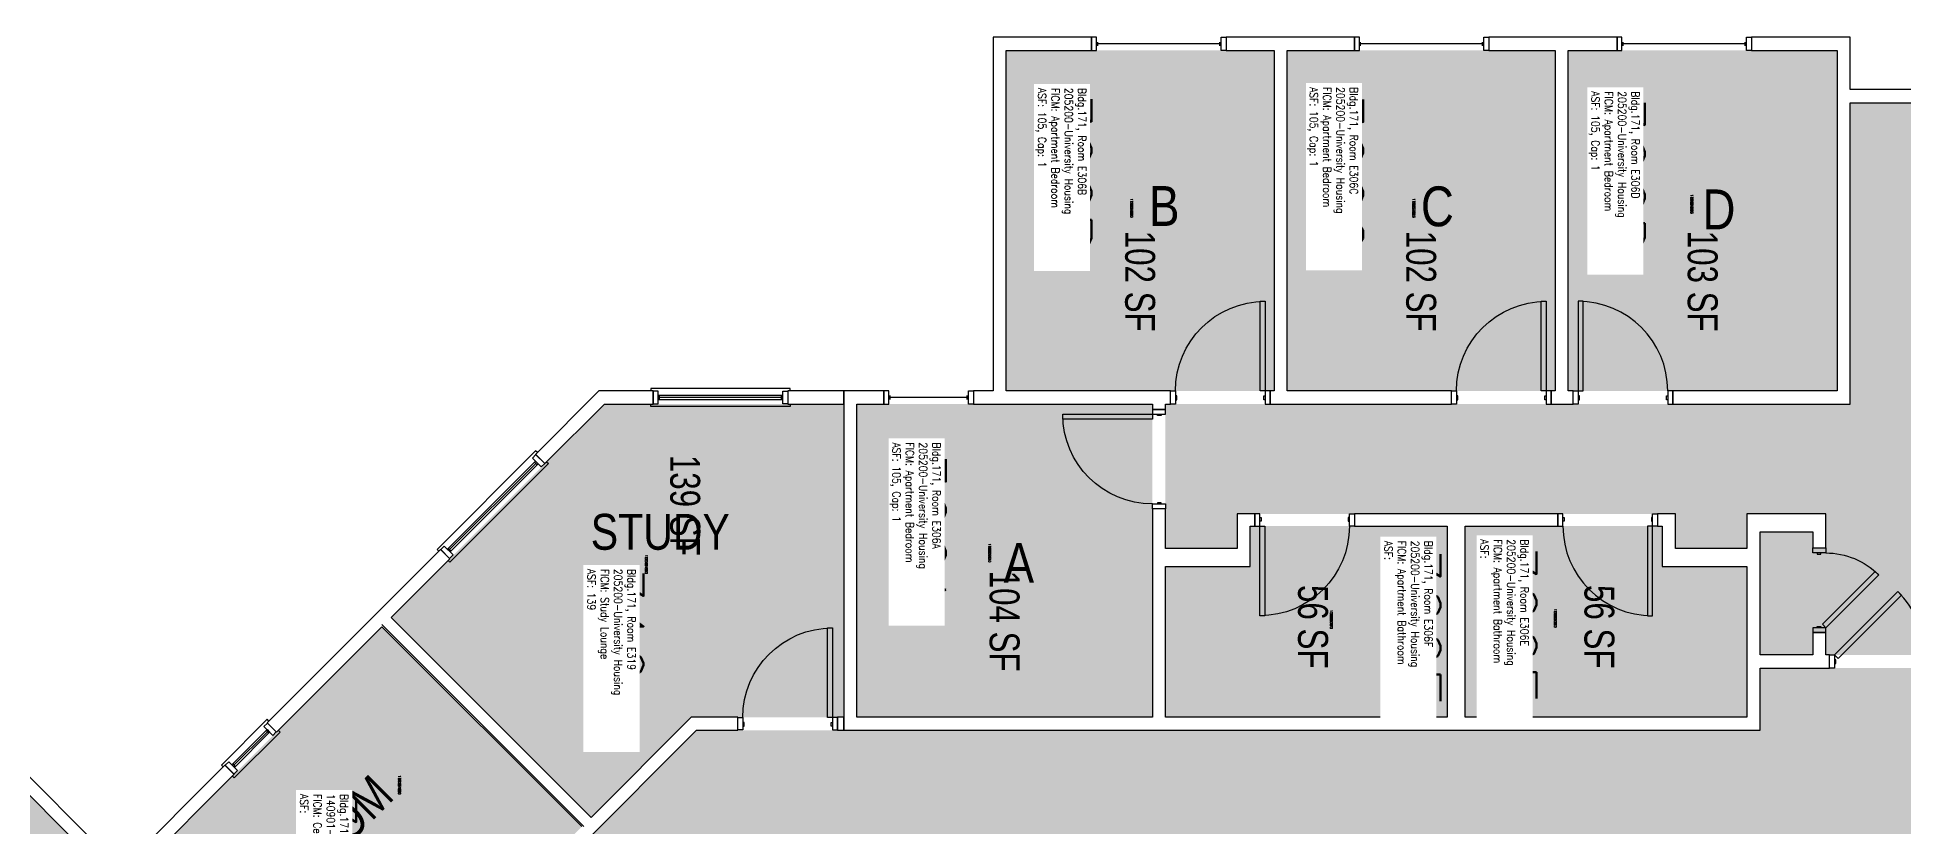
# Model space of a CAD drawing. Header units: inches. Extents: x 9163 to 12690, y -254 to 1288.
# Drawn here: x 10151 to 10901, y 971 to 1288 of the extents above; entities that cross this region are included whole.
import ezdxf
from ezdxf.enums import TextEntityAlignment as Align

# ---------------------------------------------------------------- set-up
doc = ezdxf.new("R2010")
doc.units = ezdxf.units.IN
doc.header["$LTSCALE"] = 48
doc.header["$MEASUREMENT"] = 0
for name, color, linetype in [('A-AREA-IDEN', 1, 'Continuous'), ('A-DOOR', 2, 'Continuous'), ('A-GLAZ', 1, 'Continuous'), ('A-IDEN-RNUM', 7, 'Continuous'), ('A-IDEN-SNUM', 4, 'Continuous'), ('A-IDEN-VNUM', 4, 'Continuous'), ('A-Wall', 5, 'Continuous'), ('AREA-TEXT', 3, 'Continuous'), ('Rooms-Category-Color', 7, 'Continuous'), ('Rooms-College-Color', 7, 'Continuous'), ('Rooms-Department-Color', 7, 'Continuous'), ('Rooms-Division-Color', 7, 'Continuous'), ('Rooms-Information', 7, 'Continuous')]:
    doc.layers.add(name, color=color, linetype=linetype)
doc.styles.add('AREA', font='arial.ttf', dxfattribs={"width": 0.75, "height": 12})
doc.styles.add('ROOMSNUMBER', font='txt.shx', dxfattribs={"height": 0.03})
doc.styles.add('ROOMVNUMBER', font='simplex.shx', dxfattribs={"width": 0.85})
doc.styles.get("Standard").update_dxf_attribs({"font": 'ARIALN.TTF'})

msp = doc.modelspace()

# ---------------------------------------------------------------- hatches: boundary and pattern name
h = msp.add_hatch()
h.set_pattern_fill('ANSI31', color=256, style=0)
h.set_pattern_definition([(45, (10416.10127, 1660.34839), (-0.088388348, 0.088388348), [])])
h.paths.add_polyline_path([(10747.57, 1076.4), (10806.31, 1076.4), (10806.31, 1067.19), (10747.57, 1067.19)], flags=9)
at = {"layer": 'Rooms-Category-Color', "true_color": 0x728ef3}
for points in [[(10648.21, 1282.26), (10540.58, 1282.26), (10540.58, 1145.51), (10648.22, 1145.52), (10648.22, 1281.81)], [(10653.46, 1282.26), (10761.08, 1282.26), (10761.1, 1145.52), (10653.46, 1145.51), (10653.47, 1281.81)], [(10766.33, 1282.26), (10874.33, 1282.26), (10874.33, 1145.51), (10766.33, 1145.51), (10766.35, 1281.81)], [(11015.08, 1144.63), (10930.94, 1144.63), (10930.94, 1039.51), (10869.81, 1039.51), (10869.81, 1048.46), (10864.56, 1048.46), (10864.56, 1039.51), (10843.37, 1039.51), (10843.37, 1088.88), (10864.56, 1088.88), (10864.56, 1082.46), (10869.81, 1082.46), (10869.81, 1096.13), (10838.12, 1096.13), (10838.12, 1082.26), (10809.37, 1082.26), (10809.37, 1096.13), (10633.33, 1096.13), (10633.33, 1082.26), (10604.58, 1082.26), (10604.58, 1140.26), (10879.58, 1140.26), (10879.58, 1261.26), (11015.08, 1261.26)], [(10293.55, 1054.57), (10379.23, 1140.26), (10475.33, 1140.26), (10475.33, 1014.51), (10414.1, 1014.51), (10373.86, 974.27)], [(10480.6, 1014.51), (10480.58, 1140.26), (10599.33, 1140.26), (10599.33, 1014.51)], [(10638.6, 1091.26), (10717.72, 1091.26), (10717.72, 1014.51), (10604.6, 1014.51), (10604.58, 1075.01), (10638.58, 1075.01)], [(10724.99, 1014.51), (10838.12, 1014.51), (10838.12, 1075.01), (10804.12, 1075.01), (10804.12, 1091.26), (10724.97, 1091.26)], [(10173.48, 957.92), (10113.99, 898.42), (10188.32, 824.08), (10145.1, 780.86), (10138.77, 787.19), (10135.06, 783.48), (10141.39, 777.15), (10126.4, 762.16), (10091.48, 797.07), (10106.47, 812.06), (10111.02, 807.52), (10114.73, 811.23), (10105.06, 820.9), (10082.64, 798.49), (10092.45, 788.68), (10072.13, 768.35), (10062.31, 778.16), (9937.84, 653.68), (9947.65, 643.87), (9927.32, 623.54), (9886.31, 664.56), (10080.76, 859.01), (9995.2, 944.57), (10091.02, 1040.38)]]:
    msp.add_hatch(color=171, dxfattribs=at).paths.add_polyline_path(points)
at = {"layer": 'Rooms-Category-Color', "true_color": 0xe3c5e1}
msp.add_hatch(color=254, dxfattribs=at).paths.add_polyline_path([(10188.9, 949.92), (10269.21, 869.62), (10370.15, 970.56), (10289.84, 1050.86)])
at = {"layer": 'Rooms-Category-Color', "true_color": 0xadadad}
msp.add_hatch(color=253, dxfattribs=at).paths.add_polyline_path([(9544.69, 22.24), (9691.06, 169.49), (9691.77, 170.2), (9676.92, 185.05), (9743.84, 251.97), (9761.52, 234.29), (9819.73, 292.51), (9802.05, 310.18), (10318.82, 826.95), (10336.49, 809.27), (10394.71, 867.48), (10377.03, 885.16), (10443.95, 952.08), (10554.07, 841.95), (10632.39, 920.61), (10981.46, 920.61), (10981.46, 930.68), (10998.08, 930.68), (10998.08, 926.93), (11029.88, 926.95), (11029.83, 999.18), (10981.46, 999.18), (10981.46, 1009.26), (10925.69, 1009.26), (10925.69, 1034.26), (10843.37, 1034.26), (10843.37, 1009.26), (10416.27, 1009.26), (10206, 798.98), (10188.32, 816.66), (10130.11, 758.45), (10147.79, 740.77), (9631.02, 224.01), (9613.34, 241.68), (9555.13, 183.47), (9572.81, 165.79), (9509.6, 102.58), (9524.89, 87.29), (9509.87, 72.27), (9502.31, 64.87), (9513.59, 53.35)])
at = {"layer": 'Rooms-College-Color', "true_color": 0xadadad}
for points in [[(10648.21, 1282.26), (10540.58, 1282.26), (10540.58, 1145.51), (10648.22, 1145.52), (10648.22, 1281.81)], [(10653.46, 1282.26), (10761.08, 1282.26), (10761.1, 1145.52), (10653.46, 1145.51), (10653.47, 1281.81)], [(10766.33, 1282.26), (10874.33, 1282.26), (10874.33, 1145.51), (10766.33, 1145.51), (10766.35, 1281.81)], [(11015.08, 1144.63), (10930.94, 1144.63), (10930.94, 1039.51), (10869.81, 1039.51), (10869.81, 1048.46), (10864.56, 1048.46), (10864.56, 1039.51), (10843.37, 1039.51), (10843.37, 1088.88), (10864.56, 1088.88), (10864.56, 1082.46), (10869.81, 1082.46), (10869.81, 1096.13), (10838.12, 1096.13), (10838.12, 1082.26), (10809.37, 1082.26), (10809.37, 1096.13), (10633.33, 1096.13), (10633.33, 1082.26), (10604.58, 1082.26), (10604.58, 1140.26), (10879.58, 1140.26), (10879.58, 1261.26), (11015.08, 1261.26)], [(10293.55, 1054.57), (10379.23, 1140.26), (10475.33, 1140.26), (10475.33, 1014.51), (10414.1, 1014.51), (10373.86, 974.27)], [(10480.6, 1014.51), (10480.58, 1140.26), (10599.33, 1140.26), (10599.33, 1014.51)], [(10638.6, 1091.26), (10717.72, 1091.26), (10717.72, 1014.51), (10604.6, 1014.51), (10604.58, 1075.01), (10638.58, 1075.01)], [(10724.99, 1014.51), (10838.12, 1014.51), (10838.12, 1075.01), (10804.12, 1075.01), (10804.12, 1091.26), (10724.97, 1091.26)], [(10188.9, 949.92), (10269.21, 869.62), (10370.15, 970.56), (10289.84, 1050.86)], [(10173.48, 957.92), (10113.99, 898.42), (10188.32, 824.08), (10145.1, 780.86), (10138.77, 787.19), (10135.06, 783.48), (10141.39, 777.15), (10126.4, 762.16), (10091.48, 797.07), (10106.47, 812.06), (10111.02, 807.52), (10114.73, 811.23), (10105.06, 820.9), (10082.64, 798.49), (10092.45, 788.68), (10072.13, 768.35), (10062.31, 778.16), (9937.84, 653.68), (9947.65, 643.87), (9927.32, 623.54), (9886.31, 664.56), (10080.76, 859.01), (9995.2, 944.57), (10091.02, 1040.38)], [(9544.69, 22.24), (9691.06, 169.49), (9691.77, 170.2), (9676.92, 185.05), (9743.84, 251.97), (9761.52, 234.29), (9819.73, 292.51), (9802.05, 310.18), (10318.82, 826.95), (10336.49, 809.27), (10394.71, 867.48), (10377.03, 885.16), (10443.95, 952.08), (10554.07, 841.95), (10632.39, 920.61), (10981.46, 920.61), (10981.46, 930.68), (10998.08, 930.68), (10998.08, 926.93), (11029.88, 926.95), (11029.83, 999.18), (10981.46, 999.18), (10981.46, 1009.26), (10925.69, 1009.26), (10925.69, 1034.26), (10843.37, 1034.26), (10843.37, 1009.26), (10416.27, 1009.26), (10206, 798.98), (10188.32, 816.66), (10130.11, 758.45), (10147.79, 740.77), (9631.02, 224.01), (9613.34, 241.68), (9555.13, 183.47), (9572.81, 165.79), (9509.6, 102.58), (9524.89, 87.29), (9509.87, 72.27), (9502.31, 64.87), (9513.59, 53.35)]]:
    msp.add_hatch(color=253, dxfattribs=at).paths.add_polyline_path(points)
at = {"layer": 'Rooms-Department-Color', "true_color": 0x604aed}
for points in [[(10648.21, 1282.26), (10540.58, 1282.26), (10540.58, 1145.51), (10648.22, 1145.52), (10648.22, 1281.81)], [(10653.46, 1282.26), (10761.08, 1282.26), (10761.1, 1145.52), (10653.46, 1145.51), (10653.47, 1281.81)], [(10766.33, 1282.26), (10874.33, 1282.26), (10874.33, 1145.51), (10766.33, 1145.51), (10766.35, 1281.81)], [(11015.08, 1144.63), (10930.94, 1144.63), (10930.94, 1039.51), (10869.81, 1039.51), (10869.81, 1048.46), (10864.56, 1048.46), (10864.56, 1039.51), (10843.37, 1039.51), (10843.37, 1088.88), (10864.56, 1088.88), (10864.56, 1082.46), (10869.81, 1082.46), (10869.81, 1096.13), (10838.12, 1096.13), (10838.12, 1082.26), (10809.37, 1082.26), (10809.37, 1096.13), (10633.33, 1096.13), (10633.33, 1082.26), (10604.58, 1082.26), (10604.58, 1140.26), (10879.58, 1140.26), (10879.58, 1261.26), (11015.08, 1261.26)], [(10293.55, 1054.57), (10379.23, 1140.26), (10475.33, 1140.26), (10475.33, 1014.51), (10414.1, 1014.51), (10373.86, 974.27)], [(10480.6, 1014.51), (10480.58, 1140.26), (10599.33, 1140.26), (10599.33, 1014.51)], [(10638.6, 1091.26), (10717.72, 1091.26), (10717.72, 1014.51), (10604.6, 1014.51), (10604.58, 1075.01), (10638.58, 1075.01)], [(10724.99, 1014.51), (10838.12, 1014.51), (10838.12, 1075.01), (10804.12, 1075.01), (10804.12, 1091.26), (10724.97, 1091.26)], [(10188.9, 949.92), (10269.21, 869.62), (10370.15, 970.56), (10289.84, 1050.86)], [(10173.48, 957.92), (10113.99, 898.42), (10188.32, 824.08), (10145.1, 780.86), (10138.77, 787.19), (10135.06, 783.48), (10141.39, 777.15), (10126.4, 762.16), (10091.48, 797.07), (10106.47, 812.06), (10111.02, 807.52), (10114.73, 811.23), (10105.06, 820.9), (10082.64, 798.49), (10092.45, 788.68), (10072.13, 768.35), (10062.31, 778.16), (9937.84, 653.68), (9947.65, 643.87), (9927.32, 623.54), (9886.31, 664.56), (10080.76, 859.01), (9995.2, 944.57), (10091.02, 1040.38)]]:
    msp.add_hatch(color=173, dxfattribs=at).paths.add_polyline_path(points)
at = {"layer": 'Rooms-Department-Color', "true_color": 0xacacac}
msp.add_hatch(color=253, dxfattribs=at).paths.add_polyline_path([(9544.69, 22.24), (9691.06, 169.49), (9691.77, 170.2), (9676.92, 185.05), (9743.84, 251.97), (9761.52, 234.29), (9819.73, 292.51), (9802.05, 310.18), (10318.82, 826.95), (10336.49, 809.27), (10394.71, 867.48), (10377.03, 885.16), (10443.95, 952.08), (10554.07, 841.95), (10632.39, 920.61), (10981.46, 920.61), (10981.46, 930.68), (10998.08, 930.68), (10998.08, 926.93), (11029.88, 926.95), (11029.83, 999.18), (10981.46, 999.18), (10981.46, 1009.26), (10925.69, 1009.26), (10925.69, 1034.26), (10843.37, 1034.26), (10843.37, 1009.26), (10416.27, 1009.26), (10206, 798.98), (10188.32, 816.66), (10130.11, 758.45), (10147.79, 740.77), (9631.02, 224.01), (9613.34, 241.68), (9555.13, 183.47), (9572.81, 165.79), (9509.6, 102.58), (9524.89, 87.29), (9509.87, 72.27), (9502.31, 64.87), (9513.59, 53.35)])
at = {"layer": 'Rooms-Division-Color', "true_color": 0x604aed}
for points in [[(10648.21, 1282.26), (10540.58, 1282.26), (10540.58, 1145.51), (10648.22, 1145.52), (10648.22, 1281.81)], [(10653.46, 1282.26), (10761.08, 1282.26), (10761.1, 1145.52), (10653.46, 1145.51), (10653.47, 1281.81)], [(10766.33, 1282.26), (10874.33, 1282.26), (10874.33, 1145.51), (10766.33, 1145.51), (10766.35, 1281.81)], [(11015.08, 1144.63), (10930.94, 1144.63), (10930.94, 1039.51), (10869.81, 1039.51), (10869.81, 1048.46), (10864.56, 1048.46), (10864.56, 1039.51), (10843.37, 1039.51), (10843.37, 1088.88), (10864.56, 1088.88), (10864.56, 1082.46), (10869.81, 1082.46), (10869.81, 1096.13), (10838.12, 1096.13), (10838.12, 1082.26), (10809.37, 1082.26), (10809.37, 1096.13), (10633.33, 1096.13), (10633.33, 1082.26), (10604.58, 1082.26), (10604.58, 1140.26), (10879.58, 1140.26), (10879.58, 1261.26), (11015.08, 1261.26)], [(10293.55, 1054.57), (10379.23, 1140.26), (10475.33, 1140.26), (10475.33, 1014.51), (10414.1, 1014.51), (10373.86, 974.27)], [(10480.6, 1014.51), (10480.58, 1140.26), (10599.33, 1140.26), (10599.33, 1014.51)], [(10638.6, 1091.26), (10717.72, 1091.26), (10717.72, 1014.51), (10604.6, 1014.51), (10604.58, 1075.01), (10638.58, 1075.01)], [(10724.99, 1014.51), (10838.12, 1014.51), (10838.12, 1075.01), (10804.12, 1075.01), (10804.12, 1091.26), (10724.97, 1091.26)], [(10188.9, 949.92), (10269.21, 869.62), (10370.15, 970.56), (10289.84, 1050.86)], [(10173.48, 957.92), (10113.99, 898.42), (10188.32, 824.08), (10145.1, 780.86), (10138.77, 787.19), (10135.06, 783.48), (10141.39, 777.15), (10126.4, 762.16), (10091.48, 797.07), (10106.47, 812.06), (10111.02, 807.52), (10114.73, 811.23), (10105.06, 820.9), (10082.64, 798.49), (10092.45, 788.68), (10072.13, 768.35), (10062.31, 778.16), (9937.84, 653.68), (9947.65, 643.87), (9927.32, 623.54), (9886.31, 664.56), (10080.76, 859.01), (9995.2, 944.57), (10091.02, 1040.38)]]:
    msp.add_hatch(color=173, dxfattribs=at).paths.add_polyline_path(points)
at = {"layer": 'Rooms-Division-Color', "true_color": 0xadadad}
msp.add_hatch(color=253, dxfattribs=at).paths.add_polyline_path([(9544.69, 22.24), (9691.06, 169.49), (9691.77, 170.2), (9676.92, 185.05), (9743.84, 251.97), (9761.52, 234.29), (9819.73, 292.51), (9802.05, 310.18), (10318.82, 826.95), (10336.49, 809.27), (10394.71, 867.48), (10377.03, 885.16), (10443.95, 952.08), (10554.07, 841.95), (10632.39, 920.61), (10981.46, 920.61), (10981.46, 930.68), (10998.08, 930.68), (10998.08, 926.93), (11029.88, 926.95), (11029.83, 999.18), (10981.46, 999.18), (10981.46, 1009.26), (10925.69, 1009.26), (10925.69, 1034.26), (10843.37, 1034.26), (10843.37, 1009.26), (10416.27, 1009.26), (10206, 798.98), (10188.32, 816.66), (10130.11, 758.45), (10147.79, 740.77), (9631.02, 224.01), (9613.34, 241.68), (9555.13, 183.47), (9572.81, 165.79), (9509.6, 102.58), (9524.89, 87.29), (9509.87, 72.27), (9502.31, 64.87), (9513.59, 53.35)])

# ---------------------------------------------------------------- linework, layer by layer
at = {"layer": 'A-AREA-IDEN'}
msp.add_line((10289.84, 1051.75), (10371.03, 970.56), dxfattribs=at)
at = {"layer": 'A-DOOR'}
for p, q in [((10468.83, 1014.38), (10468.83, 1050.38)), ((10468.83, 1050.38), (10470.83, 1050.38)), ((10470.83, 1050.38), (10470.83, 1014.38)), ((10432.83, 1009.38), (10432.83, 1014.38)), ((10432.83, 1014.38), (10434.83, 1014.38)), ((10434.83, 1014.38), (10434.83, 1009.38)), ((10435.33, 1012.38), (10434.83, 1012.38)), ((10434.83, 1012.38), (10434.83, 1010.88)), ((10435.33, 1010.88), (10435.33, 1012.38)), ((10470.83, 1014.38), (10468.83, 1014.38)), ((10470.33, 1010.88), (10470.33, 1012.38)), ((10470.33, 1012.38), (10470.83, 1012.38)), ((10472.83, 1014.38), (10470.83, 1014.38)), ((10470.83, 1014.38), (10470.83, 1009.38)), ((10470.83, 1012.38), (10470.83, 1010.88)), ((10472.83, 1009.38), (10472.83, 1014.38)), ((10434.83, 1009.38), (10432.83, 1009.38)), ((10434.83, 1010.88), (10435.33, 1010.88)), ((10470.83, 1010.88), (10470.33, 1010.88)), ((10470.83, 1009.38), (10472.83, 1009.38))]:
    msp.add_line(p, q, dxfattribs=at)
for points in [[(10644.58, 1145.51), (10642.58, 1145.51), (10642.58, 1181.51), (10644.58, 1181.51)], [(10757.46, 1145.51), (10755.46, 1145.51), (10755.46, 1181.51), (10757.46, 1181.51)], [(10770.33, 1145.51), (10772.33, 1145.51), (10772.33, 1181.51), (10770.33, 1181.51)], [(10608.58, 1140.26), (10606.58, 1140.26), (10606.58, 1145.51), (10608.58, 1145.51)], [(10608.58, 1142.01), (10609.08, 1142.01), (10609.08, 1143.51), (10608.58, 1143.51)], [(10644.58, 1142.01), (10644.08, 1142.01), (10644.08, 1143.51), (10644.58, 1143.51)], [(10644.58, 1140.26), (10646.58, 1140.26), (10646.58, 1145.51), (10644.58, 1145.51)], [(10721.46, 1140.26), (10719.46, 1140.26), (10719.46, 1145.51), (10721.46, 1145.51)], [(10721.46, 1142.01), (10721.96, 1142.01), (10721.96, 1143.51), (10721.46, 1143.51)], [(10757.46, 1142.01), (10756.96, 1142.01), (10756.96, 1143.51), (10757.46, 1143.51)], [(10757.46, 1140.26), (10759.46, 1140.26), (10759.46, 1145.51), (10757.46, 1145.51)], [(10770.33, 1140.26), (10768.33, 1140.26), (10768.33, 1145.51), (10770.33, 1145.51)], [(10770.33, 1142.01), (10770.83, 1142.01), (10770.83, 1143.51), (10770.33, 1143.51)], [(10806.33, 1142.01), (10805.83, 1142.01), (10805.83, 1143.51), (10806.33, 1143.51)], [(10806.33, 1140.26), (10808.33, 1140.26), (10808.33, 1145.51), (10806.33, 1145.51)], [(10599.33, 1136.13), (10599.33, 1134.13), (10563.33, 1134.13), (10563.33, 1136.13)], [(10604.58, 1136.13), (10604.58, 1138.13), (10599.33, 1138.13), (10599.33, 1136.13)], [(10602.83, 1136.13), (10602.83, 1135.63), (10601.33, 1135.63), (10601.33, 1136.13)], [(10604.58, 1100.13), (10604.58, 1098.13), (10599.33, 1098.13), (10599.33, 1100.13)], [(10602.83, 1100.13), (10602.83, 1100.63), (10601.33, 1100.63), (10601.33, 1100.13)], [(10642.47, 1096.13), (10640.47, 1096.13), (10640.47, 1091.26), (10642.47, 1091.26)], [(10642.47, 1094.76), (10642.97, 1094.76), (10642.97, 1093.26), (10642.47, 1093.26)], [(10678.47, 1094.76), (10677.97, 1094.76), (10677.97, 1093.26), (10678.47, 1093.26)], [(10678.47, 1096.13), (10680.47, 1096.13), (10680.47, 1091.26), (10678.47, 1091.26)], [(10764.22, 1096.13), (10762.22, 1096.13), (10762.22, 1091.26), (10764.22, 1091.26)], [(10764.22, 1094.76), (10764.72, 1094.76), (10764.72, 1093.26), (10764.22, 1093.26)], [(10800.22, 1094.76), (10799.72, 1094.76), (10799.72, 1093.26), (10800.22, 1093.26)], [(10800.22, 1096.13), (10802.22, 1096.13), (10802.22, 1091.26), (10800.22, 1091.26)], [(10642.47, 1091.26), (10644.47, 1091.26), (10644.47, 1055.26), (10642.47, 1055.26)], [(10800.22, 1091.26), (10798.22, 1091.26), (10798.22, 1055.26), (10800.22, 1055.26)], [(10864.56, 1080.46), (10864.56, 1082.46), (10869.81, 1082.46), (10869.81, 1080.46)], [(10866.31, 1080.46), (10866.31, 1079.96), (10867.81, 1079.96), (10867.81, 1080.46)], [(10869.81, 1050.46), (10868.4, 1051.87), (10889.61, 1073.08), (10891.03, 1071.67)], [(10873.3, 1039.51), (10874.72, 1038.09), (10900.17, 1063.55), (10898.76, 1064.96)], [(10864.56, 1050.46), (10864.56, 1048.46), (10869.81, 1048.46), (10869.81, 1050.46)], [(10866.31, 1050.46), (10866.31, 1050.96), (10867.81, 1050.96), (10867.81, 1050.46)], [(10873.3, 1034.26), (10871.3, 1034.26), (10871.3, 1039.51), (10873.3, 1039.51)], [(10873.3, 1036.01), (10873.8, 1036.01), (10873.8, 1037.51), (10873.3, 1037.51)]]:
    msp.add_lwpolyline(points, close=True, dxfattribs=at)
at = {"layer": 'A-DOOR', "extrusion": (0, 0, -1)}
for centre, radius, start, end in [((-10644.58, 1145.51), 36, 0, 90), ((-10757.46, 1145.51), 36, 0, 90), ((-10599.33, 1136.13), 36, 270, 0), ((-10642.47, 1091.26), 36, 180, 270), ((-10869.81, 1050.46), 30, 90, 135), ((-10470.83, 1014.38), 36, 0, 90)]:
    msp.add_arc(centre, radius, start, end, dxfattribs=at)
at = {"layer": 'A-DOOR'}
for centre, start, end in [((10770.33, 1145.51), 0, 90), ((10800.22, 1091.26), 180, 270), ((10873.3, 1039.51), 0, 45)]:
    msp.add_arc(centre, 36, start, end, dxfattribs=at)
at = {"layer": 'A-GLAZ'}
for p, q in [((10577.43, 1284.13), (10577.43, 1285.63)), ((10626.43, 1284.88), (10577.43, 1284.88)), ((10626.43, 1284.13), (10626.43, 1285.63)), ((10682.96, 1284.13), (10682.96, 1285.63)), ((10731.96, 1284.88), (10682.96, 1284.88)), ((10731.96, 1284.13), (10731.96, 1285.63)), ((10788.43, 1284.13), (10788.43, 1285.63)), ((10837.43, 1284.88), (10788.43, 1284.88)), ((10837.43, 1284.13), (10837.43, 1285.63)), ((10453.85, 1146.51), (10397.85, 1146.51)), ((10397.85, 1146.51), (10397.85, 1145.51)), ((10397.85, 1139.26), (10397.85, 1140.26)), ((10400.85, 1145.38), (10398.85, 1145.38)), ((10398.85, 1145.38), (10398.85, 1140.38)), ((10398.85, 1140.38), (10400.85, 1140.38)), ((10400.85, 1140.38), (10400.85, 1145.38)), ((10450.85, 1143.63), (10400.85, 1143.63)), ((10400.85, 1143.63), (10400.85, 1142.13)), ((10400.85, 1142.13), (10450.85, 1142.13)), ((10401.35, 1142.13), (10401.35, 1143.63)), ((10450.35, 1142.88), (10401.35, 1142.88)), ((10450.35, 1142.13), (10450.35, 1143.63)), ((10450.85, 1145.38), (10452.85, 1145.38)), ((10450.85, 1140.38), (10450.85, 1145.38)), ((10450.85, 1142.13), (10450.85, 1143.63)), ((10452.85, 1140.38), (10450.85, 1140.38)), ((10452.85, 1145.38), (10452.85, 1140.38)), ((10453.85, 1145.51), (10453.85, 1146.51)), ((10453.85, 1140.26), (10453.85, 1139.26)), ((10493.96, 1142.13), (10493.96, 1143.63)), ((10524.96, 1142.88), (10493.96, 1142.88)), ((10524.96, 1142.13), (10524.96, 1143.63)), ((10453.85, 1139.26), (10397.85, 1139.26)), ((10351.61, 1121.47), (10312.02, 1081.87)), ((10351.52, 1117.32), (10316.17, 1081.96)), ((10350.29, 1118.56), (10351.7, 1119.97)), ((10353.82, 1115.02), (10350.29, 1118.56)), ((10352.23, 1115.9), (10351.17, 1116.96)), ((10352.59, 1116.26), (10351.52, 1117.32)), ((10352.32, 1120.77), (10351.61, 1121.47)), ((10351.7, 1119.97), (10355.24, 1116.43)), ((10356.03, 1117.05), (10356.74, 1116.35)), ((10351.7, 1116.43), (10317.05, 1081.79)), ((10356.74, 1116.35), (10317.14, 1076.75)), ((10317.23, 1080.9), (10352.59, 1116.26)), ((10355.24, 1116.43), (10353.82, 1115.02)), ((10312.02, 1081.87), (10312.72, 1081.17)), ((10314.93, 1083.2), (10313.52, 1081.79)), ((10313.52, 1081.79), (10317.05, 1078.25)), ((10318.47, 1079.66), (10314.93, 1083.2)), ((10316.17, 1081.96), (10317.23, 1080.9)), ((10317.58, 1081.26), (10316.52, 1082.32)), ((10317.05, 1078.25), (10318.47, 1079.66)), ((10317.14, 1076.75), (10316.43, 1077.46)), ((10243.81, 1013.67), (10225.43, 995.28)), ((10243.9, 1012.17), (10242.48, 1010.75)), ((10244.52, 1012.96), (10243.81, 1013.67)), ((10247.43, 1008.63), (10243.9, 1012.17)), ((10229.58, 995.37), (10243.72, 1009.52)), ((10243.9, 1008.63), (10230.46, 995.2)), ((10248.94, 1008.54), (10230.55, 990.16)), ((10244.78, 1008.45), (10230.64, 994.31)), ((10242.48, 1010.75), (10246.02, 1007.22)), ((10243.37, 1009.16), (10244.43, 1008.1)), ((10243.72, 1009.52), (10244.78, 1008.45)), ((10246.02, 1007.22), (10247.43, 1008.63)), ((10248.23, 1009.25), (10248.94, 1008.54)), ((10225.43, 995.28), (10226.13, 994.58)), ((10226.93, 995.2), (10228.34, 996.61)), ((10230.46, 991.66), (10226.93, 995.2)), ((10228.34, 996.61), (10231.88, 993.07)), ((10230.64, 994.31), (10229.58, 995.37)), ((10230.55, 990.16), (10229.84, 990.87)), ((10229.93, 995.73), (10230.99, 994.67)), ((10231.88, 993.07), (10230.46, 991.66))]:
    msp.add_line(p, q, dxfattribs=at)
for points in [[(10576.93, 1287.51), (10574.93, 1287.51), (10574.93, 1282.26), (10576.93, 1282.26)], [(10626.93, 1287.51), (10628.93, 1287.51), (10628.93, 1282.26), (10626.93, 1282.26)], [(10682.46, 1287.51), (10680.46, 1287.51), (10680.46, 1282.26), (10682.46, 1282.26)], [(10732.46, 1287.51), (10734.46, 1287.51), (10734.46, 1282.26), (10732.46, 1282.26)], [(10787.93, 1287.51), (10785.93, 1287.51), (10785.93, 1282.26), (10787.93, 1282.26)], [(10837.93, 1287.51), (10839.93, 1287.51), (10839.93, 1282.26), (10837.93, 1282.26)], [(10493.46, 1145.51), (10491.46, 1145.51), (10491.46, 1140.26), (10493.46, 1140.26)], [(10525.46, 1145.51), (10527.46, 1145.51), (10527.46, 1140.26), (10525.46, 1140.26)]]:
    msp.add_lwpolyline(points, close=True, dxfattribs=at)
at = {"layer": 'A-Wall'}
for p, q in [((10535.33, 1287.51), (10535.33, 1145.51)), ((10574.93, 1287.51), (10535.33, 1287.51)), ((10540.58, 1145.51), (10540.58, 1282.26)), ((10540.58, 1282.26), (10574.93, 1282.26)), ((10574.93, 1282.26), (10574.93, 1287.51)), ((10628.93, 1287.51), (10628.93, 1282.26)), ((10680.46, 1287.51), (10628.93, 1287.51)), ((10628.93, 1282.26), (10648.21, 1282.26)), ((10648.21, 1282.26), (10648.21, 1145.51)), ((10653.46, 1145.51), (10653.46, 1282.26)), ((10653.46, 1282.26), (10680.46, 1282.26)), ((10680.46, 1282.26), (10680.46, 1287.51)), ((10785.93, 1287.51), (10734.46, 1287.51)), ((10734.46, 1287.51), (10734.46, 1282.26)), ((10734.46, 1282.26), (10761.08, 1282.26)), ((10761.08, 1282.26), (10761.08, 1145.51)), ((10766.33, 1282.26), (10785.93, 1282.26)), ((10766.33, 1145.51), (10766.33, 1282.26)), ((10785.93, 1282.26), (10785.93, 1287.51)), ((10879.58, 1287.51), (10839.93, 1287.51)), ((10839.93, 1287.51), (10839.93, 1282.26)), ((10839.93, 1282.26), (10874.33, 1282.26)), ((10874.33, 1282.26), (10874.33, 1145.51)), ((10879.58, 1266.51), (10879.58, 1287.51)), ((10910.97, 1266.51), (10879.58, 1266.51)), ((10879.58, 1140.26), (10879.58, 1261.26)), ((10879.58, 1261.26), (10910.97, 1261.26)), ((10377.06, 1145.51), (10351.61, 1120.06)), ((10355.33, 1116.35), (10379.23, 1140.26)), ((10398.85, 1145.51), (10377.06, 1145.51)), ((10379.23, 1140.26), (10398.85, 1140.26)), ((10398.85, 1140.26), (10398.85, 1145.51)), ((10475.33, 1145.51), (10452.85, 1145.51)), ((10452.85, 1145.51), (10452.85, 1140.26)), ((10452.85, 1140.26), (10475.33, 1140.26)), ((10475.33, 1140.26), (10475.33, 1145.51)), ((10491.46, 1145.51), (10475.33, 1145.51)), ((10475.33, 1145.51), (10475.33, 1009.26)), ((10480.58, 1140.26), (10491.46, 1140.26)), ((10480.58, 1014.51), (10480.58, 1140.26)), ((10491.46, 1140.26), (10491.46, 1145.51)), ((10535.33, 1145.51), (10527.46, 1145.51)), ((10527.46, 1145.51), (10527.46, 1140.26)), ((10527.46, 1140.26), (10535.96, 1140.26)), ((10535.96, 1140.26), (10599.33, 1140.26)), ((10606.58, 1145.51), (10540.58, 1145.51)), ((10599.33, 1140.26), (10599.33, 1138.13)), ((10604.58, 1140.26), (10606.58, 1140.26)), ((10604.58, 1138.13), (10604.58, 1140.26)), ((10606.58, 1140.26), (10606.58, 1145.51)), ((10648.21, 1145.51), (10646.58, 1145.51)), ((10646.58, 1145.51), (10646.58, 1140.26)), ((10646.58, 1140.26), (10719.46, 1140.26)), ((10719.46, 1145.51), (10653.46, 1145.51)), ((10719.46, 1140.26), (10719.46, 1145.51)), ((10761.08, 1145.51), (10759.46, 1145.51)), ((10759.46, 1145.51), (10759.46, 1140.26)), ((10759.46, 1140.26), (10768.33, 1140.26)), ((10768.33, 1145.51), (10766.33, 1145.51)), ((10768.33, 1140.26), (10768.33, 1145.51)), ((10874.33, 1145.51), (10808.33, 1145.51)), ((10808.33, 1145.51), (10808.33, 1140.26)), ((10808.33, 1140.26), (10879.58, 1140.26)), ((10599.33, 1138.13), (10604.58, 1138.13)), ((10351.61, 1120.06), (10355.33, 1116.35)), ((10604.58, 1098.13), (10599.33, 1098.13)), ((10599.33, 1098.13), (10599.33, 1095.51)), ((10599.33, 1095.51), (10599.33, 1014.51)), ((10604.58, 1095.51), (10604.58, 1098.13)), ((10604.58, 1082.26), (10604.58, 1095.51)), ((10640.47, 1096.13), (10633.33, 1096.13)), ((10633.33, 1096.13), (10633.33, 1082.26)), ((10640.47, 1091.26), (10640.47, 1096.13)), ((10762.22, 1096.13), (10680.47, 1096.13)), ((10680.47, 1096.13), (10680.47, 1091.26)), ((10762.22, 1091.26), (10762.22, 1096.13)), ((10809.37, 1096.13), (10802.22, 1096.13)), ((10802.22, 1096.13), (10802.22, 1091.26)), ((10809.37, 1082.26), (10809.37, 1096.13)), ((10869.81, 1096.13), (10838.12, 1096.13)), ((10838.12, 1096.13), (10838.12, 1082.26)), ((10869.81, 1082.46), (10869.81, 1096.13)), ((10638.58, 1091.26), (10640.47, 1091.26)), ((10638.58, 1075.01), (10638.58, 1091.26)), ((10680.47, 1091.26), (10717.72, 1091.26)), ((10717.72, 1091.26), (10717.72, 1014.51)), ((10724.97, 1091.26), (10762.22, 1091.26)), ((10724.97, 1014.51), (10724.97, 1091.26)), ((10802.22, 1091.26), (10804.12, 1091.26)), ((10804.12, 1091.26), (10804.12, 1075.01)), ((10843.37, 1088.88), (10864.56, 1088.88)), ((10843.37, 1039.51), (10843.37, 1088.88)), ((10864.56, 1088.88), (10864.56, 1082.46)), ((10313.43, 1081.87), (10243.81, 1012.26)), ((10317.14, 1078.16), (10313.43, 1081.87)), ((10633.33, 1082.26), (10604.58, 1082.26)), ((10838.12, 1082.26), (10809.37, 1082.26)), ((10864.56, 1082.46), (10869.81, 1082.46)), ((10293.55, 1054.57), (10317.14, 1078.16)), ((10604.58, 1014.51), (10604.58, 1075.01)), ((10604.58, 1075.01), (10638.58, 1075.01)), ((10804.12, 1075.01), (10838.12, 1075.01)), ((10838.12, 1075.01), (10838.12, 1014.51)), ((10247.52, 1008.54), (10289.84, 1050.86)), ((10289.84, 1050.86), (10370.15, 970.56)), ((10373.86, 974.27), (10293.55, 1054.57)), ((10272.92, 865.9), (10091.02, 1047.81)), ((10869.81, 1048.46), (10864.56, 1048.46)), ((10864.56, 1048.46), (10864.56, 1039.51)), ((10869.81, 1039.51), (10869.81, 1048.46)), ((10091.02, 1040.38), (10173.48, 957.92)), ((10864.56, 1039.51), (10843.37, 1039.51)), ((10871.3, 1039.51), (10869.81, 1039.51)), ((10871.3, 1034.26), (10871.3, 1039.51)), ((10843.37, 1034.26), (10871.3, 1034.26)), ((10843.37, 1009.26), (10843.37, 1034.26)), ((10243.81, 1012.26), (10247.52, 1008.54)), ((10414.1, 1014.51), (10373.86, 974.27)), ((10432.83, 1014.51), (10414.1, 1014.51)), ((10432.83, 1009.26), (10432.83, 1014.51)), ((10475.33, 1014.51), (10472.83, 1014.51)), ((10472.83, 1014.51), (10472.83, 1009.26)), ((10475.33, 1009.26), (10475.33, 1014.51)), ((10599.33, 1014.51), (10480.58, 1014.51)), ((10717.72, 1014.51), (10604.58, 1014.51)), ((10838.12, 1014.51), (10724.97, 1014.51)), ((10369.99, 962.98), (10416.27, 1009.26)), ((10416.27, 1009.26), (10432.83, 1009.26)), ((10472.83, 1009.26), (10475.33, 1009.26)), ((10475.33, 1009.26), (10603.96, 1009.26)), ((10603.96, 1009.26), (10843.37, 1009.26)), ((10226.84, 995.28), (10185.19, 953.64)), ((10188.9, 949.92), (10230.55, 991.57)), ((10230.55, 991.57), (10226.84, 995.28))]:
    msp.add_line(p, q, dxfattribs=at)

# ---------------------------------------------------------------- texts
at = {"layer": 'A-AREA-IDEN'}
msp.add_text('STUDY', height=14.4, dxfattribs=at).set_placement((10401.69, 1081.76), align=Align.CENTER)
msp.add_text('TELECOM', height=14.4, rotation=45, dxfattribs=at).set_placement((10267.23, 954.01), align=Align.CENTER)
at = {"layer": 'A-AREA-IDEN', "char_height": 16, "width": 16.4244, "attachment_point": 1}
for s, insert in [('{\\C1;B}', (10597.99, 1227.77)), ('{\\C1;C}', (10707.18, 1227.64)), ('{\\C1;D}', (10820.27, 1226.42)), ('{\\C1;A}', (10539.59, 1084.5))]:
    msp.add_mtext(s, dxfattribs=dict(at, insert=insert))
at = {"layer": 'A-IDEN-RNUM', "style": 'ROOMSNUMBER', "width": 0.85}
for s, p in [('0306-D0', (10815.97, 1220.55)), ('0306-B0', (10591.02, 1218.92)), ('0306-C0', (10704.31, 1218.92)), ('0306-A0', (10533.97, 1080.48)), ('0319-00', (10396.1, 1075.94)), ('0306-F0', (10671.16, 1053.77)), ('0306-E0', (10761.18, 1054.28)), ('0318-00', (10296.92, 987.28))]:
    msp.add_text(s, height=1, rotation=270, dxfattribs=at).set_placement(p, align=Align.MIDDLE_CENTER)
at = {"layer": 'A-IDEN-SNUM', "style": 'ROOMSNUMBER', "width": 0.85}
for s, p in [('1710E306B0', (10591.02, 1218.92)), ('1710E306C0', (10704.31, 1218.92)), ('1710E306D0', (10815.97, 1220.55)), ('1710E306A0', (10533.97, 1080.48)), ('1710E31900', (10396.1, 1075.94)), ('1710E306F0', (10671.16, 1053.77)), ('1710E306E0', (10761.18, 1054.28)), ('1710E31800', (10296.92, 987.28))]:
    msp.add_text(s, height=1, rotation=270, dxfattribs=at).set_placement(p, align=Align.MIDDLE_CENTER)
at = {"layer": 'A-IDEN-VNUM', "style": 'ROOMVNUMBER', "width": 0.85}
for s, p in [('306B', (10563.56, 1233.52)), ('306C', (10672.74, 1233.39)), ('306D', (10785.84, 1232.17)), ('306A', (10505.15, 1090.25)), ('306F', (10703.76, 1052.13)), ('306E', (10742.36, 1052.72)), ('319', (10383.69, 1051.76)), ('318', (10268.28, 960.89))]:
    msp.add_text(s, height=22.5, rotation=270, dxfattribs=at).set_placement(p, align=Align.MIDDLE_CENTER)
at = {"layer": 'AREA-TEXT', "style": 'AREA', "width": 0.75}
for s, p in [('102 SF', (10594.4, 1189.59)), ('102 SF', (10707.28, 1189.58)), ('103 SF', (10820.34, 1189.58)), ('139 SF', (10411.68, 1099.59)), ('104 SF', (10539.96, 1053.08)), ('56 SF', (10663.85, 1050.82)), ('56 SF', (10778.86, 1050.83))]:
    msp.add_text(s, height=12, rotation=270, dxfattribs=at).set_placement(p, align=Align.MIDDLE_CENTER)

# ---------------------------------------------------------------- next in the draw order: texts
at = {"layer": 'Rooms-Information', "char_height": 3.2143, "width": 72, "attachment_point": 7, "rotation": 270, "style": 'ROOMVNUMBER', "bg_fill": 3, "box_fill_scale": 1.5, "bg_fill_color": 256, "bg_fill_true_color": 13158600, "bg_fill_transparency": 0}
for s, insert in [('Bldg.171, Room E306B^M^J205200-University Housing^M^JFICM: Apartment Bedroom^M^JASF: 105, Cap: 1', (10552.31, 1267.22)), ('Bldg.171, Room E306C^M^J205200-University Housing^M^JFICM: Apartment Bedroom^M^JASF: 105, Cap: 1', (10661.49, 1267.54)), ('Bldg.171, Room E306D^M^J205200-University Housing^M^JFICM: Apartment Bedroom^M^JASF: 105, Cap: 1', (10774.59, 1265.87)), ('Bldg.171, Room E306A^M^J205200-University Housing^M^JFICM: Apartment Bedroom^M^JASF: 105, Cap: 1', (10493.9, 1124.86)), ('Bldg.171, Room E306F^M^J205200-University Housing^M^JFICM: Apartment Bathroom^M^JASF: ', (10692.51, 1085.37)), ('Bldg.171, Room E306E^M^J205200-University Housing^M^JFICM: Apartment Bathroom^M^JASF: ', (10731.11, 1085.96)), ('Bldg.171, Room E319^M^J205200-University Housing^M^JFICM: Study Lounge^M^JASF: 139', (10372.44, 1074.08)), ('Bldg.171, Room E318^M^J140901-UH-Technology^M^JFICM: Central Computer or Telecom^M^JASF: ', (10257.03, 983.66))]:
    msp.add_mtext(s, dxfattribs=dict(at, insert=insert))

doc.saveas('drawing.dxf')
